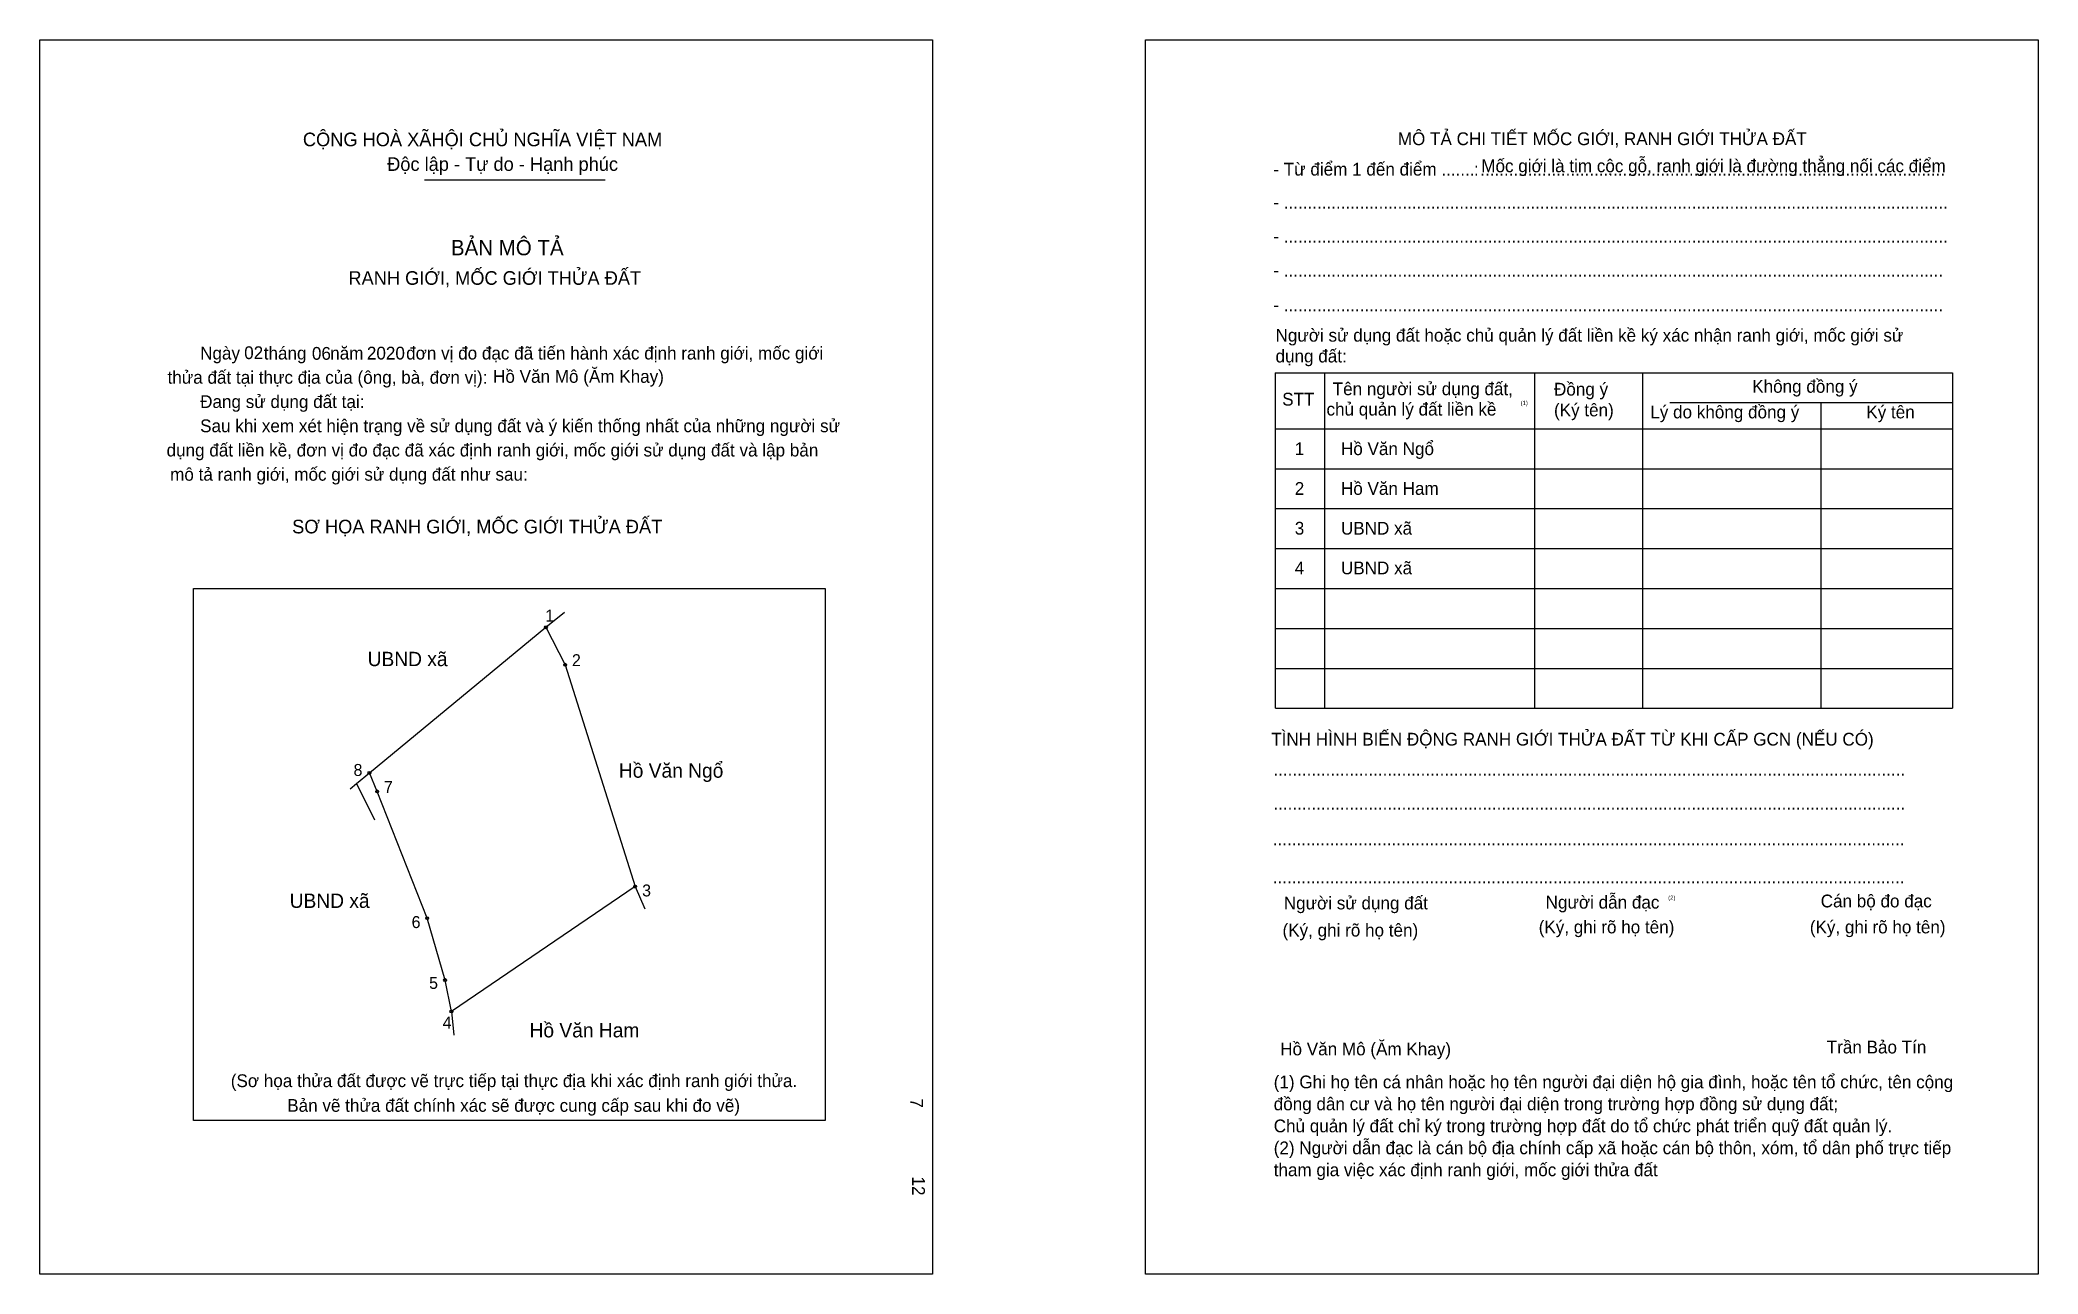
# Model space of a CAD drawing. Extents: x 547623 to 547950, y 1824049 to 1824251.
import ezdxf

# ---------------------------------------------------------------- set-up
doc = ezdxf.new("R2010")
doc.units = 0
for name, color, linetype in [('bmtKhungInTrang1', 7, 'Continuous'), ('bmtKhungInTrang2', 7, 'Continuous'), ('bmtNoiDung', 7, 'Continuous'), ('bmtTemplate', 7, 'Continuous'), ('CanhThua', 7, 'Continuous'), ('MocDinhThua', 7, 'Continuous'), ('RauThua', 7, 'Continuous'), ('SoHieuDinhThua', 7, 'Continuous'), ('TenChuLanCan', 7, 'Continuous')]:
    doc.layers.add(name, color=color, linetype=linetype)

msp = doc.modelspace()

# ---------------------------------------------------------------- linework, layer by layer
at = {"layer": 'bmtKhungInTrang1'}
msp.add_lwpolyline([(547622.59, 1824251.11), (547768.88, 1824251.11), (547768.88, 1824048.76), (547622.59, 1824048.76)], close=True, dxfattribs=at)
at = {"layer": 'bmtKhungInTrang2'}
msp.add_lwpolyline([(547803.77, 1824251.11), (547950.07, 1824251.11), (547950.07, 1824048.76), (547803.77, 1824048.76)], close=True, dxfattribs=at)
at = {"layer": 'bmtTemplate'}
for p, q in [((547685.63, 1824228.17), (547715.22, 1824228.17)), ((547833.12, 1824196.53), (547833.12, 1824141.52)), ((547867.54, 1824196.53), (547867.54, 1824141.52)), ((547885.24, 1824196.59), (547885.24, 1824141.52)), ((547936.06, 1824196.53), (547936.06, 1824141.52)), ((547889.73, 1824191.68), (547936.06, 1824191.68)), ((547825.1, 1824187.36), (547936.06, 1824187.36)), ((547825.1, 1824180.81), (547936.06, 1824180.81)), ((547825.1, 1824174.26), (547936.06, 1824174.26)), ((547825.1, 1824167.71), (547936.06, 1824167.71)), ((547825.1, 1824161.17), (547936.06, 1824161.17)), ((547825.1, 1824154.62), (547936.06, 1824154.62)), ((547825.1, 1824148.07), (547936.06, 1824148.07)), ((547825.1, 1824141.52), (547936.06, 1824141.52))]:
    msp.add_line(p, q, dxfattribs=at)
for points in [[(547825.03, 1824196.53), (547936.06, 1824196.53)], [(547825.03, 1824196.53), (547825.03, 1824141.52)], [(547914.47, 1824191.62), (547914.47, 1824141.52)]]:
    msp.add_lwpolyline(points, dxfattribs=at)
msp.add_lwpolyline([(547647.75, 1824073.96), (547647.75, 1824161.16), (547751.27, 1824161.16), (547751.27, 1824073.96)], close=True, dxfattribs=at)
at = {"layer": 'CanhThua'}
for p, q in [((547676.58, 1824130.94), (547705.52, 1824154.81)), ((547705.52, 1824154.81), (547708.66, 1824148.67)), ((547708.66, 1824148.67), (547720.13, 1824112.29)), ((547677.85, 1824127.9), (547676.58, 1824130.94)), ((547686.05, 1824107.1), (547677.85, 1824127.9)), ((547720.13, 1824112.29), (547690.02, 1824091.8)), ((547688.98, 1824096.96), (547686.05, 1824107.1)), ((547690.02, 1824091.8), (547688.98, 1824096.96))]:
    msp.add_line(p, q, dxfattribs=at)
at = {"layer": 'MocDinhThua'}
for centre in [(547705.52, 1824154.81), (547708.66, 1824148.67), (547676.58, 1824130.94), (547677.85, 1824127.9), (547720.13, 1824112.29), (547686.05, 1824107.1), (547688.98, 1824096.96), (547690.02, 1824091.8)]:
    msp.add_circle(centre, 0.235, dxfattribs=at)
at = {"layer": 'RauThua'}
for p, q in [((547705.52, 1824154.81), (547708.54, 1824157.3)), ((547674.45, 1824129.18), (547676.58, 1824130.94)), ((547674.45, 1824129.18), (547676.58, 1824130.94)), ((547673.42, 1824128.33), (547674.45, 1824129.18)), ((547674.45, 1824129.18), (547677.43, 1824123.24)), ((547720.13, 1824112.29), (547721.73, 1824108.64)), ((547690.02, 1824091.8), (547690.41, 1824087.92))]:
    msp.add_line(p, q, dxfattribs=at)

# ---------------------------------------------------------------- texts
at = {"layer": 'bmtNoiDung'}
for s, height, p in [('02', 2.093, (547656.06, 1824198.78)), ('06', 2.093, (547667.16, 1824198.67)), ('2020', 2.093, (547676.17, 1824198.71)), ('Hồ Văn Mô (Ăm Khay)', 2.0933, (547696.85, 1824194.89)), ('Hồ Văn Ngổ ', 2.0933, (547835.82, 1824183.04)), ('1', 2.09, (547828.25, 1824183.04)), ('2', 2.09, (547828.25, 1824176.52)), ('Hồ Văn Ham ', 2.0933, (547835.82, 1824176.52)), ('3', 2.09, (547828.25, 1824170)), ('UBND xã ', 2.093, (547835.82, 1824170)), ('4', 2.09, (547828.25, 1824163.49)), ('UBND xã ', 2.093, (547835.82, 1824163.49)), ('Hồ Văn Mô (Ăm Khay)', 2.0933, (547825.86, 1824084.62))]:
    msp.add_text(s, height=height, dxfattribs=at).set_placement(p)
for s, height, p in [('7', 2.09, (547765.24, 1824077.56)), ('12', 2.093, (547765.54, 1824064.75))]:
    msp.add_text(s, height=height, rotation=270, dxfattribs=at).set_placement(p)
at = {"layer": 'bmtTemplate'}
for s, height, p in [('CỘNG HOÀ XÃHỘI CHỦ NGHĨA VIỆT NAM', 2.2328, (547665.68, 1824233.68)), ('MÔ TẢ CHI TIẾT MỐC GIỚI, RANH GIỚI THỬA ĐẤT', 2.0925, (547845.14, 1824233.86)), ('Độc lập - Tự do - Hạnh phúc', 2.2328, (547679.49, 1824229.64)), ('- Từ điểm 1 đến điểm .......', 2.0925, (547824.74, 1824228.87)), ('Mốc giới là tim cộc gỗ, ranh giới là đường thẳng nối các điểm', 2.0925, (547858.82, 1824229.42)), (':', 2.09, (547857.62, 1824228.87)), ('..................................................................................................', 2.0925, (547858.65, 1824228.87)), ('- ............................................................................................................................................', 2.09249, (547824.74, 1824223.45)), ('BẢN MÔ TẢ', 2.512, (547689.94, 1824215.8)), ('- ............................................................................................................................................', 2.09249, (547824.74, 1824217.88)), ('RANH GIỚI, MỐC GIỚI THỬA ĐẤT', 2.2328, (547673.14, 1824210.96)), ('- ...........................................................................................................................................', 2.09249, (547824.74, 1824212.31)), ('- ...........................................................................................................................................', 2.09249, (547824.74, 1824206.62)), ('Người sử dụng đất hoặc chủ quản lý đất liền kề ký xác nhận ranh giới, mốc giới sử', 2.0925, (547825.1, 1824201.64)), ('Ngày     tháng     năm         đơn vị đo đạc đã tiến hành xác định ranh giới, mốc giới ', 2.0933, (547648.84, 1824198.71)), ('dụng đất:', 2.092, (547825.1, 1824198.23)), ('thửa đất tại thực địa của (ông, bà, đơn vị):', 2.0933, (547643.5, 1824194.74)), ('Không đồng ý', 2.0925, (547903.23, 1824193.26)), ('Đang sử dụng đất tại:', 2.0933, (547648.84, 1824190.76)), ('STT', 2.092, (547826.19, 1824191.16)), ('Tên người sử dụng đất,', 2.0925, (547834.47, 1824192.86)), ('(1)', 0.698, (547865.27, 1824191.24)), ('Đồng ý', 2.092, (547870.74, 1824192.8)), ('Sau khi xem xét hiện trạng về sử dụng đất và ý kiến thống nhất của những người sử ', 2.0933, (547648.84, 1824186.79)), ('chủ quản lý đất liền kề', 2.0925, (547833.45, 1824189.52)), ('(Ký tên)', 2.092, (547870.74, 1824189.39)), ('Lý do không đồng ý', 2.0925, (547886.52, 1824189.06)), ('Ký tên', 2.092, (547921.93, 1824189.06)), ('dụng đất liền kề, đơn vị đo đạc đã xác định ranh giới, mốc giới sử dụng đất và lập bản', 2.0933, (547643.34, 1824182.81)), ('mô tả ranh giới, mốc giới sử dụng đất như sau:', 2.0933, (547643.92, 1824178.84)), ('SƠ HỌA RANH GIỚI, MỐC GIỚI THỬA ĐẤT', 2.2328, (547663.92, 1824170.2)), ('TÌNH HÌNH BIẾN ĐỘNG RANH GIỚI THỬA ĐẤT TỪ KHI CẤP GCN (NẾU CÓ)', 2.0925, (547824.39, 1824135.41)), ('.....................................................................................................................................', 2.09563, (547824.74, 1824130.49)), ('.....................................................................................................................................', 2.09563, (547824.74, 1824124.92)), ('.....................................................................................................................................', 2.09563, (547824.64, 1824119.03)), ('.....................................................................................................................................', 2.09563, (547824.64, 1824112.81)), ('Người sử dụng đất', 2.0925, (547826.45, 1824108.55)), ('Người dẫn đạc', 2.0925, (547869.37, 1824108.68)), ('(2)', 0.698, (547889.46, 1824110.12)), ('Cán bộ đo đạc', 2.0925, (547914.45, 1824108.88)), ('(Ký, ghi rõ họ tên)', 2.0925, (547868.23, 1824104.62)), ('(Ký, ghi rõ họ tên)', 2.0925, (547912.67, 1824104.62)), ('(Ký, ghi rõ họ tên)', 2.0925, (547826.24, 1824104.1)), ('Trần Bảo Tín', 2.0925, (547915.44, 1824084.93)), ('(Sơ họa thửa đất được vẽ trực tiếp tại thực địa khi xác định ranh giới thửa.', 2.0933, (547653.86, 1824079.41)), ('(1) Ghi họ tên cá nhân hoặc họ tên người đại diện hộ gia đình, hoặc tên tổ chức, tên cộng', 2.0925, (547824.8, 1824079.21)), ('Bản vẽ thửa đất chính xác sẽ được cung cấp sau khi đo vẽ)', 2.0933, (547663.12, 1824075.36)), ('đồng dân cư và họ tên người đại diện trong trường hợp đồng sử dụng đất;', 2.0925, (547824.8, 1824075.61)), ('Chủ quản lý đất chỉ ký trong trường hợp đất do tổ chức phát triển quỹ đất quản lý.', 2.0925, (547824.8, 1824072)), ('(2) Người dẫn đạc là cán bộ địa chính cấp xã hoặc cán bộ thôn, xóm, tổ dân phố trực tiếp', 2.0925, (547824.8, 1824068.4)), ('tham gia việc xác định ranh giới, mốc giới thửa đất', 2.0925, (547824.8, 1824064.8))]:
    msp.add_text(s, height=height, dxfattribs=at).set_placement(p)
at = {"layer": 'SoHieuDinhThua'}
for s, p in [('1', (547705.41, 1824155.75)), ('2', (547709.78, 1824148.43)), ('8', (547673.98, 1824130.43)), ('7', (547678.97, 1824127.66)), ('3', (547721.28, 1824110.67)), ('6', (547683.5, 1824105.49)), ('5', (547686.37, 1824095.51)), ('4', (547688.59, 1824089.01))]:
    msp.add_text(s, height=1.96, dxfattribs=at).set_placement(p)
at = {"layer": 'TenChuLanCan'}
for s, p in [('UBND xã', (547676.29, 1824148.43)), ('Hồ Văn Ngổ', (547717.47, 1824130.14)), ('UBND xã', (547663.51, 1824108.79)), ('Hồ Văn Ham', (547702.83, 1824087.56))]:
    msp.add_text(s, height=2.351, dxfattribs=at).set_placement(p)

doc.saveas('drawing.dxf')
